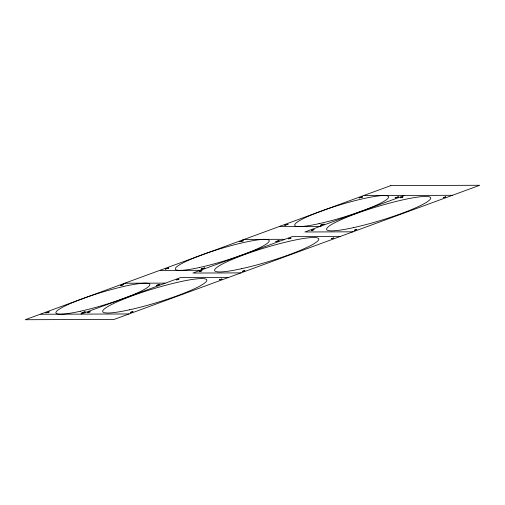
<?xml version="1.0" encoding="UTF-8"?>
<svg xmlns="http://www.w3.org/2000/svg" width="505" height="505" viewBox="0 0 505 505"><rect width="100%" height="100%" fill="white"/><g stroke="black" fill="none" stroke-linecap="round" stroke-linejoin="round"><path stroke-width="0.76" d="M242.476 271.318L244.982 270.56L242.514 271.343M290.912 238.152L288.437 238.871L290.93 238.095M280.376 226.114L279.492 226.6L319.109 226.499L321.218 225.975M164.15 283.608L165.047 283.135L125.423 283.217L123.315 283.741M283.558 239.793L284.441 239.313L244.824 239.408L242.716 239.932M402.965 195.984L403.855 195.517L364.231 195.599M201.811 269.79L199.702 270.314L160.237 270.44M82.403 313.599L80.352 314.123L40.829 314.255M452.43 195.302L404.385 195.46L304.868 231.978L352.913 231.814M340.49 236.378L292.439 236.536L192.929 273.047L240.973 272.889M228.544 277.447L180.5 277.605L80.983 314.123L129.028 313.959M87.636 312.519L90.142 311.781L87.636 312.519M130.536 312.374L133.042 311.635L130.542 312.361M176.491 279.921L178.997 279.177L176.498 279.903M199.582 271.45L202.082 270.705L199.589 271.431M219.391 279.776L221.897 279.031L219.391 279.776M311.522 230.375L314.028 229.636L311.522 230.375M331.33 238.701L333.837 237.962L331.356 238.669M354.422 230.236L356.921 229.491L354.428 230.217M400.377 197.777L402.876 197.032L400.396 197.745M443.27 197.632L445.776 196.893L443.27 197.632M45.936 312.885L49.326 311.888L45.949 312.866M81.898 312.765L85.294 311.768L81.911 312.746M120.43 285.552L123.82 284.555L120.443 285.533M156.398 285.432L159.788 284.435L156.43 285.388M165.343 269.077L168.733 268.079L165.343 269.077M201.306 268.957L204.695 267.959L201.306 268.957M239.837 241.743L243.227 240.746L239.837 241.743M275.799 241.624L279.189 240.626L275.812 241.605M284.744 225.268L288.134 224.264L284.757 225.243M320.713 225.148L324.103 224.144L320.713 225.148M359.238 197.935L362.634 196.931L359.276 197.891M395.207 197.815L398.597 196.811L395.219 197.79M390.864 185.575L25.25 319.722L114.136 319.425L479.75 185.278L390.864 185.575M129.69 309.761A54.407 7.102 -16.9 0 0 206.848 280.092A54.407 7.102 -16.9 0 0 127.759 297.495A54.407 7.102 -16.9 0 0 129.69 309.761M241.63 268.692A54.407 7.102 -16.9 0 0 318.794 239.023A54.407 7.102 -16.9 0 0 239.698 256.42A54.407 7.102 -16.9 0 0 241.63 268.692M353.569 227.616A54.407 7.102 -16.9 0 0 430.733 197.954A54.407 7.102 -16.9 0 0 351.644 215.351A54.407 7.102 -16.9 0 0 353.569 227.616M80.251 311.269A49.048 6.401 -16.9 0 0 149.815 284.523A49.048 6.401 -16.9 0 0 78.515 300.21A49.048 6.401 -16.9 0 0 80.251 311.269M319.059 223.652A49.048 6.401 -16.9 0 0 388.623 196.906A49.048 6.401 -16.9 0 0 317.323 212.592A49.048 6.401 -16.9 0 0 319.059 223.652M199.658 267.461A49.048 6.401 -16.9 0 0 269.222 240.715A49.048 6.401 -16.9 0 0 197.916 256.401A49.048 6.401 -16.9 0 0 199.658 267.461"/></g></svg>
